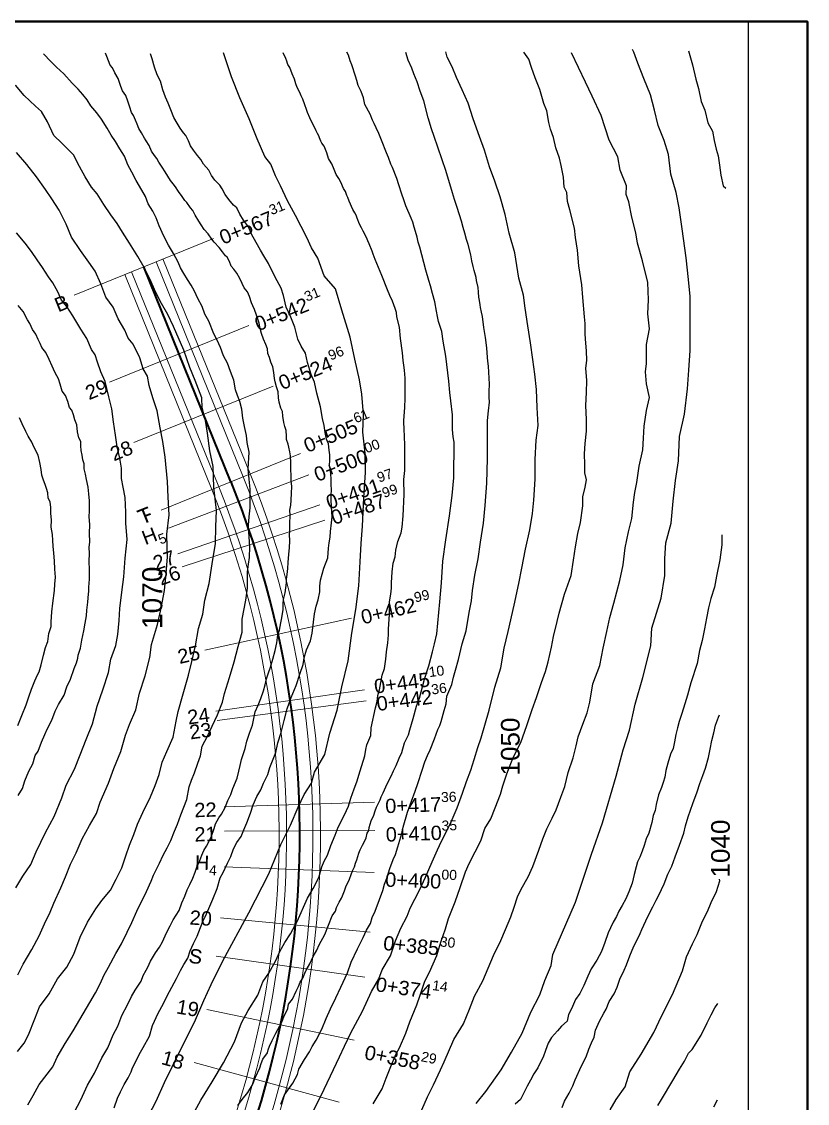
# Model space of a CAD drawing. Header units: millimetres. Extents: x 19067981 to 38137102, y 2652003 to 2652615.
# Drawn here: x 19068264.16 to 19068274.61, y 2652479.36 to 2652493.74 of the extents above; entities that cross this region are included whole.
import ezdxf

# ---------------------------------------------------------------- set-up
doc = ezdxf.new("R2010")
doc.units = ezdxf.units.MM
doc.layers.add('dever', color=130, linetype='Continuous')
doc.layers.add('kurp', color=94, linetype='Continuous')
doc.styles.get("Standard").update_dxf_attribs({"font": 'arial.ttf'})

# ---------------------------------------------------------------- blocks, each defined once
blk = doc.blocks.new('tanjant finish')
at = {"layer": 'kurp', "color": 0, "lineweight": 35, "ltscale": 0.2}
for p, q in [((19068240.427, 2652378.022), (19068240.587, 2652378.022)), ((19068240.507, 2652378.022), (19068240.507, 2652377.832)), ((19068240.507, 2652377.927), (19068240.587, 2652377.927))]:
    blk.add_line(p, q, dxfattribs=at)

msp = doc.modelspace()

# ---------------------------------------------------------------- linework, layer by layer
for points in [[(19068253.614, 2652465.22), (19068253.614, 2652493.739), (19068273.827, 2652493.739), (19068273.827, 2652465.22), (19068253.614, 2652465.22)], [(19068264.858, 2652479.235), (19068264.947, 2652479.401), (19068265.038, 2652479.597), (19068265.131, 2652479.755), (19068265.227, 2652479.959), (19068265.307, 2652480.095), (19068265.381, 2652480.267), (19068265.443, 2652480.382), (19068265.496, 2652480.524), (19068265.568, 2652480.668), (19068265.622, 2652480.776), (19068265.673, 2652480.86), (19068265.715, 2652480.928), (19068265.753, 2652480.982), (19068265.777, 2652481.055), (19068265.816, 2652481.128), (19068265.841, 2652481.168), (19068265.874, 2652481.248), (19068265.94, 2652481.357), (19068265.996, 2652481.433), (19068266.034, 2652481.505), (19068266.089, 2652481.624), (19068266.138, 2652481.718), (19068266.177, 2652481.795), (19068266.255, 2652481.922), (19068266.292, 2652482.02), (19068266.333, 2652482.11), (19068266.365, 2652482.195), (19068266.4, 2652482.267), (19068266.438, 2652482.351), (19068266.472, 2652482.431), (19068266.494, 2652482.498), (19068266.532, 2652482.586), (19068266.558, 2652482.657), (19068266.583, 2652482.719), (19068266.619, 2652482.775), (19068266.653, 2652482.834), (19068266.688, 2652482.907), (19068266.723, 2652483.009), (19068266.741, 2652483.072), (19068266.783, 2652483.153), (19068266.818, 2652483.203), (19068266.869, 2652483.288), (19068266.903, 2652483.383), (19068266.944, 2652483.463), (19068266.972, 2652483.544), (19068267.027, 2652483.68), (19068267.05, 2652483.772), (19068267.067, 2652483.848), (19068267.086, 2652483.93), (19068267.134, 2652484.075), (19068267.155, 2652484.171), (19068267.191, 2652484.279), (19068267.232, 2652484.385), (19068267.269, 2652484.56), (19068267.31, 2652484.649), (19068267.343, 2652484.737), (19068267.38, 2652484.841), (19068267.4, 2652484.919), (19068267.42, 2652485.002), (19068267.447, 2652485.082), (19068267.471, 2652485.155), (19068267.505, 2652485.262), (19068267.533, 2652485.376), (19068267.557, 2652485.477), (19068267.571, 2652485.586), (19068267.591, 2652485.647), (19068267.61, 2652485.747), (19068267.623, 2652485.81), (19068267.639, 2652485.923), (19068267.641, 2652485.998), (19068267.644, 2652486.055), (19068267.666, 2652486.146), (19068267.684, 2652486.275), (19068267.684, 2652486.326), (19068267.693, 2652486.386), (19068267.701, 2652486.469), (19068267.707, 2652486.548), (19068267.717, 2652486.656), (19068267.723, 2652486.744), (19068267.727, 2652486.835), (19068267.726, 2652486.919), (19068267.728, 2652486.961), (19068267.73, 2652487.061), (19068267.732, 2652487.178), (19068267.731, 2652487.244), (19068267.743, 2652487.311), (19068267.749, 2652487.377), (19068267.752, 2652487.468), (19068267.754, 2652487.56), (19068267.745, 2652487.632), (19068267.746, 2652487.718), (19068267.743, 2652487.771), (19068267.743, 2652487.872), (19068267.739, 2652487.965), (19068267.727, 2652488.021), (19068267.717, 2652488.08), (19068267.707, 2652488.122), (19068267.684, 2652488.181), (19068267.686, 2652488.229), (19068267.679, 2652488.303), (19068267.662, 2652488.356), (19068267.651, 2652488.411), (19068267.635, 2652488.494), (19068267.632, 2652488.556), (19068267.609, 2652488.6), (19068267.587, 2652488.679), (19068267.577, 2652488.739), (19068267.572, 2652488.818), (19068267.552, 2652488.884), (19068267.536, 2652488.95), (19068267.524, 2652488.993), (19068267.516, 2652489.074), (19068267.501, 2652489.148), (19068267.478, 2652489.209), (19068267.457, 2652489.272), (19068267.435, 2652489.328), (19068267.43, 2652489.388), (19068267.411, 2652489.444), (19068267.377, 2652489.517), (19068267.353, 2652489.594), (19068267.334, 2652489.66), (19068267.32, 2652489.729), (19068267.287, 2652489.834), (19068267.259, 2652489.91), (19068267.236, 2652489.961), (19068267.22, 2652490.001), (19068267.191, 2652490.084), (19068267.168, 2652490.147), (19068267.123, 2652490.201), (19068267.095, 2652490.257), (19068267.065, 2652490.323), (19068267.024, 2652490.393), (19068266.984, 2652490.446), (19068266.947, 2652490.487), (19068266.928, 2652490.548), (19068266.895, 2652490.607), (19068266.872, 2652490.627), (19068266.833, 2652490.678), (19068266.788, 2652490.735), (19068266.721, 2652490.805), (19068266.69, 2652490.846), (19068266.641, 2652490.918), (19068266.591, 2652490.977), (19068266.549, 2652491.038), (19068266.518, 2652491.085), (19068266.472, 2652491.164), (19068266.438, 2652491.228), (19068266.406, 2652491.264), (19068266.358, 2652491.336), (19068266.332, 2652491.36), (19068266.295, 2652491.414), (19068266.248, 2652491.481), (19068266.206, 2652491.542), (19068266.177, 2652491.582), (19068266.142, 2652491.628), (19068266.105, 2652491.684), (19068266.071, 2652491.742), (19068266.03, 2652491.805), (19068265.986, 2652491.872), (19068265.96, 2652491.919), (19068265.928, 2652491.959), (19068265.891, 2652492.015), (19068265.857, 2652492.092), (19068265.82, 2652492.153), (19068265.795, 2652492.188), (19068265.758, 2652492.261), (19068265.719, 2652492.317), (19068265.698, 2652492.376), (19068265.677, 2652492.429), (19068265.649, 2652492.491), (19068265.625, 2652492.53), (19068265.6, 2652492.6), (19068265.575, 2652492.683), (19068265.548, 2652492.755), (19068265.505, 2652492.819), (19068265.481, 2652492.878), (19068265.444, 2652492.982), (19068265.402, 2652493.058), (19068265.368, 2652493.123), (19068265.34, 2652493.16), (19068265.295, 2652493.276), (19068265.275, 2652493.319)], [(19068265.393, 2652479.295), (19068265.438, 2652479.423), (19068265.477, 2652479.509), (19068265.527, 2652479.607), (19068265.58, 2652479.697), (19068265.619, 2652479.774), (19068265.638, 2652479.83), (19068265.674, 2652479.903), (19068265.723, 2652480.006), (19068265.776, 2652480.099), (19068265.862, 2652480.247), (19068265.9, 2652480.39), (19068265.978, 2652480.553), (19068266.048, 2652480.685), (19068266.096, 2652480.786), (19068266.159, 2652480.899), (19068266.222, 2652481.015), (19068266.273, 2652481.122), (19068266.32, 2652481.203), (19068266.373, 2652481.288), (19068266.404, 2652481.386), (19068266.446, 2652481.48), (19068266.498, 2652481.577), (19068266.54, 2652481.694), (19068266.57, 2652481.772), (19068266.604, 2652481.834), (19068266.639, 2652481.915), (19068266.707, 2652482.073), (19068266.761, 2652482.213), (19068266.804, 2652482.354), (19068266.841, 2652482.427), (19068266.902, 2652482.551), (19068266.943, 2652482.636), (19068266.98, 2652482.738), (19068267.022, 2652482.823), (19068267.082, 2652482.906), (19068267.117, 2652482.993), (19068267.155, 2652483.086), (19068267.208, 2652483.213), (19068267.241, 2652483.324), (19068267.289, 2652483.437), (19068267.345, 2652483.524), (19068267.379, 2652483.612), (19068267.437, 2652483.729), (19068267.464, 2652483.821), (19068267.489, 2652483.889), (19068267.542, 2652484.023), (19068267.568, 2652484.15), (19068267.612, 2652484.288), (19068267.653, 2652484.447), (19068267.692, 2652484.6), (19068267.747, 2652484.751), (19068267.813, 2652484.912), (19068267.861, 2652485.062), (19068267.907, 2652485.191), (19068267.92, 2652485.28), (19068267.949, 2652485.384), (19068268.004, 2652485.506), (19068268.025, 2652485.608), (19068268.042, 2652485.752), (19068268.057, 2652485.864), (19068268.08, 2652485.966), (19068268.105, 2652486.052), (19068268.127, 2652486.156), (19068268.13, 2652486.231), (19068268.136, 2652486.311), (19068268.183, 2652486.471), (19068268.234, 2652486.608), (19068268.243, 2652486.737), (19068268.254, 2652486.81), (19068268.264, 2652486.884), (19068268.268, 2652486.96), (19068268.282, 2652487.074), (19068268.293, 2652487.155), (19068268.288, 2652487.218), (19068268.282, 2652487.293), (19068268.279, 2652487.376), (19068268.28, 2652487.452), (19068268.284, 2652487.504), (19068268.277, 2652487.592), (19068268.278, 2652487.663), (19068268.27, 2652487.772), (19068268.259, 2652487.839), (19068268.261, 2652487.906), (19068268.261, 2652487.978), (19068268.254, 2652488.042), (19068268.242, 2652488.123), (19068268.215, 2652488.186), (19068268.201, 2652488.275), (19068268.187, 2652488.367), (19068268.163, 2652488.461), (19068268.136, 2652488.617), (19068268.087, 2652488.801), (19068268.056, 2652488.946), (19068268.015, 2652489.048), (19068267.966, 2652489.208), (19068267.937, 2652489.33), (19068267.881, 2652489.423), (19068267.837, 2652489.516), (19068267.797, 2652489.675), (19068267.743, 2652489.809), (19068267.68, 2652489.942), (19068267.643, 2652490.099), (19068267.616, 2652490.193), (19068267.559, 2652490.293), (19068267.513, 2652490.385), (19068267.447, 2652490.521), (19068267.382, 2652490.627), (19068267.341, 2652490.701), (19068267.282, 2652490.804), (19068267.218, 2652490.911), (19068267.179, 2652491.01), (19068267.115, 2652491.101), (19068267.065, 2652491.181), (19068267.022, 2652491.265), (19068266.981, 2652491.3), (19068266.918, 2652491.375), (19068266.869, 2652491.441), (19068266.831, 2652491.515), (19068266.798, 2652491.563), (19068266.732, 2652491.629), (19068266.686, 2652491.691), (19068266.65, 2652491.765), (19068266.582, 2652491.843), (19068266.545, 2652491.908), (19068266.499, 2652491.958), (19068266.449, 2652492.029), (19068266.408, 2652492.087), (19068266.382, 2652492.153), (19068266.346, 2652492.223), (19068266.315, 2652492.26), (19068266.271, 2652492.322), (19068266.231, 2652492.39), (19068266.187, 2652492.463), (19068266.147, 2652492.568), (19068266.11, 2652492.657), (19068266.077, 2652492.736), (19068266.038, 2652492.833), (19068266.007, 2652492.949), (19068265.964, 2652493.031), (19068265.927, 2652493.134), (19068265.897, 2652493.244), (19068265.875, 2652493.31)], [(19068266.465, 2652479.251), (19068266.545, 2652479.4), (19068266.697, 2652479.64), (19068266.845, 2652479.895), (19068266.991, 2652480.176), (19068267.088, 2652480.428), (19068267.173, 2652480.592), (19068267.305, 2652480.796), (19068267.368, 2652480.97), (19068267.448, 2652481.085), (19068267.542, 2652481.257), (19068267.596, 2652481.377), (19068267.662, 2652481.494), (19068267.739, 2652481.612), (19068267.828, 2652481.772), (19068267.964, 2652482.085), (19068268.039, 2652482.214), (19068268.113, 2652482.36), (19068268.155, 2652482.501), (19068268.188, 2652482.574), (19068268.231, 2652482.656), (19068268.273, 2652482.785), (19068268.331, 2652482.921), (19068268.37, 2652483.027), (19068268.457, 2652483.194), (19068268.51, 2652483.309), (19068268.539, 2652483.413), (19068268.583, 2652483.539), (19068268.62, 2652483.631), (19068268.665, 2652483.777), (19068268.725, 2652483.977), (19068268.742, 2652484.06), (19068268.754, 2652484.121), (19068268.782, 2652484.186), (19068268.805, 2652484.248), (19068268.809, 2652484.349), (19068268.868, 2652484.615), (19068268.889, 2652484.699), (19068268.902, 2652484.781), (19068268.92, 2652484.854), (19068268.958, 2652485.048), (19068268.987, 2652485.137), (19068269.006, 2652485.26), (19068269.015, 2652485.36), (19068269.031, 2652485.48), (19068269.04, 2652485.586), (19068269.04, 2652485.663), (19068269.053, 2652485.86), (19068269.054, 2652485.945), (19068269.057, 2652486.025), (19068269.071, 2652486.125), (19068269.08, 2652486.204), (19068269.08, 2652486.275), (19068269.091, 2652486.422), (19068269.106, 2652486.538), (19068269.129, 2652486.623), (19068269.139, 2652486.711), (19068269.165, 2652486.826), (19068269.21, 2652486.94), (19068269.223, 2652487.016), (19068269.235, 2652487.17), (19068269.248, 2652487.453), (19068269.246, 2652487.65), (19068269.257, 2652487.772), (19068269.26, 2652487.895), (19068269.259, 2652487.998), (19068269.258, 2652488.087), (19068269.256, 2652488.247), (19068269.248, 2652488.3), (19068269.246, 2652488.435), (19068269.26, 2652488.607), (19068269.265, 2652488.731), (19068269.264, 2652488.931), (19068269.262, 2652488.998), (19068269.256, 2652489.103), (19068269.244, 2652489.171), (19068269.237, 2652489.234), (19068269.227, 2652489.337), (19068269.202, 2652489.526), (19068269.186, 2652489.678), (19068269.152, 2652489.816), (19068269.146, 2652489.873), (19068269.129, 2652489.925), (19068269.097, 2652490.023), (19068269.059, 2652490.099), (19068269.029, 2652490.172), (19068268.951, 2652490.362), (19068268.863, 2652490.577), (19068268.837, 2652490.648), (19068268.824, 2652490.687), (19068268.783, 2652490.785), (19068268.767, 2652490.826), (19068268.75, 2652490.869), (19068268.706, 2652490.953), (19068268.684, 2652490.997), (19068268.654, 2652491.047), (19068268.624, 2652491.124), (19068268.611, 2652491.167), (19068268.595, 2652491.196), (19068268.568, 2652491.239), (19068268.517, 2652491.354), (19068268.5, 2652491.399), (19068268.489, 2652491.429), (19068268.468, 2652491.48), (19068268.443, 2652491.522), (19068268.406, 2652491.605), (19068268.379, 2652491.654), (19068268.346, 2652491.706), (19068268.318, 2652491.773), (19068268.287, 2652491.846), (19068268.258, 2652491.896), (19068268.243, 2652491.92), (19068268.221, 2652491.995), (19068268.204, 2652492.037), (19068268.186, 2652492.082), (19068268.155, 2652492.125), (19068268.143, 2652492.15), (19068268.125, 2652492.193), (19068268.114, 2652492.22), (19068268.096, 2652492.252), (19068268.079, 2652492.289), (19068268.048, 2652492.353), (19068268.026, 2652492.393), (19068267.996, 2652492.459), (19068267.965, 2652492.532), (19068267.95, 2652492.57), (19068267.93, 2652492.631), (19068267.901, 2652492.708), (19068267.88, 2652492.752), (19068267.86, 2652492.795), (19068267.828, 2652492.865), (19068267.808, 2652492.912), (19068267.792, 2652492.973), (19068267.759, 2652493.043), (19068267.729, 2652493.128), (19068267.703, 2652493.17), (19068267.699, 2652493.184), (19068267.69, 2652493.215), (19068267.676, 2652493.25), (19068267.641, 2652493.326)], [(19068267.036, 2652479.327), (19068267.095, 2652479.407), (19068267.17, 2652479.502), (19068267.233, 2652479.604), (19068267.271, 2652479.703), (19068267.329, 2652479.827), (19068267.348, 2652479.886), (19068267.371, 2652479.945), (19068267.434, 2652480.029), (19068267.443, 2652480.067), (19068267.459, 2652480.115), (19068267.494, 2652480.192), (19068267.542, 2652480.288), (19068267.624, 2652480.436), (19068267.649, 2652480.508), (19068267.702, 2652480.618), (19068267.711, 2652480.675), (19068267.765, 2652480.74), (19068267.812, 2652480.846), (19068267.845, 2652480.909), (19068267.867, 2652480.967), (19068267.901, 2652481.019), (19068267.929, 2652481.088), (19068267.947, 2652481.126), (19068267.994, 2652481.213), (19068268.04, 2652481.308), (19068268.089, 2652481.394), (19068268.121, 2652481.464), (19068268.193, 2652481.601), (19068268.293, 2652481.847), (19068268.336, 2652481.912), (19068268.352, 2652481.961), (19068268.385, 2652482.029), (19068268.415, 2652482.082), (19068268.428, 2652482.117), (19068268.455, 2652482.18), (19068268.475, 2652482.234), (19068268.522, 2652482.335), (19068268.547, 2652482.397), (19068268.561, 2652482.446), (19068268.591, 2652482.502), (19068268.602, 2652482.549), (19068268.621, 2652482.595), (19068268.649, 2652482.684), (19068268.667, 2652482.727), (19068268.696, 2652482.788), (19068268.718, 2652482.827), (19068268.744, 2652482.887), (19068268.76, 2652482.95), (19068268.782, 2652482.986), (19068268.784, 2652483.022), (19068268.799, 2652483.066), (19068268.812, 2652483.114), (19068268.848, 2652483.187), (19068268.864, 2652483.245), (19068268.884, 2652483.296), (19068268.907, 2652483.346), (19068268.931, 2652483.392), (19068268.943, 2652483.43), (19068268.958, 2652483.457), (19068268.972, 2652483.483), (19068269.023, 2652483.603), (19068269.077, 2652483.706), (19068269.107, 2652483.775), (19068269.144, 2652483.848), (19068269.185, 2652483.946), (19068269.221, 2652484.019), (19068269.254, 2652484.15), (19068269.307, 2652484.256), (19068269.325, 2652484.324), (19068269.371, 2652484.471), (19068269.416, 2652484.636), (19068269.455, 2652484.743), (19068269.522, 2652484.995), (19068269.579, 2652485.174), (19068269.625, 2652485.359), (19068269.652, 2652485.467), (19068269.684, 2652485.597), (19068269.726, 2652486.026), (19068269.748, 2652486.277), (19068269.764, 2652486.566), (19068269.806, 2652486.849), (19068269.854, 2652487.168), (19068269.888, 2652487.438), (19068269.911, 2652487.671), (19068269.915, 2652488.148), (19068269.903, 2652488.218), (19068269.893, 2652488.316), (19068269.892, 2652488.509), (19068269.872, 2652488.695), (19068269.857, 2652488.808), (19068269.845, 2652488.959), (19068269.832, 2652489.07), (19068269.803, 2652489.293), (19068269.77, 2652489.491), (19068269.751, 2652489.621), (19068269.706, 2652489.753), (19068269.695, 2652489.819), (19068269.681, 2652489.888), (19068269.658, 2652490.015), (19068269.627, 2652490.123), (19068269.6, 2652490.226), (19068269.577, 2652490.297), (19068269.538, 2652490.435), (19068269.46, 2652490.741), (19068269.436, 2652490.806), (19068269.423, 2652490.874), (19068269.4, 2652490.95), (19068269.385, 2652491.006), (19068269.364, 2652491.074), (19068269.343, 2652491.126), (19068269.274, 2652491.291), (19068269.244, 2652491.37), (19068269.218, 2652491.444), (19068269.179, 2652491.567), (19068269.151, 2652491.651), (19068269.094, 2652491.801), (19068269.074, 2652491.845), (19068269.042, 2652491.931), (19068269.015, 2652491.994), (19068268.95, 2652492.163), (19068268.913, 2652492.252), (19068268.879, 2652492.328), (19068268.849, 2652492.384), (19068268.829, 2652492.43), (19068268.796, 2652492.507), (19068268.729, 2652492.637), (19068268.709, 2652492.724), (19068268.678, 2652492.809), (19068268.639, 2652492.888), (19068268.62, 2652492.955), (19068268.603, 2652493.013), (19068268.555, 2652493.165), (19068268.534, 2652493.218), (19068268.511, 2652493.291), (19068268.486, 2652493.333)], [(19068267.609, 2652479.345), (19068267.659, 2652479.47), (19068267.768, 2652479.626), (19068267.829, 2652479.739), (19068267.85, 2652479.812), (19068267.925, 2652479.938), (19068267.991, 2652480.043), (19068268.028, 2652480.111), (19068268.08, 2652480.197), (19068268.154, 2652480.342), (19068268.211, 2652480.486), (19068268.272, 2652480.611), (19068268.342, 2652480.757), (19068268.407, 2652480.901), (19068268.497, 2652481.09), (19068268.547, 2652481.232), (19068268.628, 2652481.41), (19068268.706, 2652481.563), (19068268.747, 2652481.659), (19068268.802, 2652481.749), (19068268.825, 2652481.826), (19068268.864, 2652481.911), (19068268.921, 2652482.066), (19068268.966, 2652482.187), (19068268.988, 2652482.271), (19068269.021, 2652482.352), (19068269.058, 2652482.478), (19068269.105, 2652482.597), (19068269.133, 2652482.665), (19068269.165, 2652482.767), (19068269.221, 2652482.945), (19068269.238, 2652483.03), (19068269.295, 2652483.227), (19068269.349, 2652483.376), (19068269.396, 2652483.508), (19068269.433, 2652483.608), (19068269.49, 2652483.784), (19068269.524, 2652483.897), (19068269.562, 2652483.983), (19068269.594, 2652484.056), (19068269.655, 2652484.204), (19068269.697, 2652484.328), (19068269.726, 2652484.381), (19068269.743, 2652484.435), (19068269.784, 2652484.578), (19068269.809, 2652484.668), (19068269.82, 2652484.77), (19068269.883, 2652484.927), (19068269.906, 2652485.022), (19068269.932, 2652485.115), (19068269.975, 2652485.259), (19068270.023, 2652485.468), (19068270.073, 2652485.638), (19068270.115, 2652485.881), (19068270.148, 2652486.037), (19068270.158, 2652486.173), (19068270.192, 2652486.379), (19068270.235, 2652486.596), (19068270.264, 2652486.819), (19068270.307, 2652487.072), (19068270.327, 2652487.303), (19068270.351, 2652487.604), (19068270.358, 2652487.932), (19068270.357, 2652488.075), (19068270.357, 2652488.277), (19068270.361, 2652488.434), (19068270.373, 2652488.563), (19068270.384, 2652488.68), (19068270.379, 2652488.744), (19068270.38, 2652488.823), (19068270.386, 2652488.92), (19068270.383, 2652488.997), (19068270.372, 2652489.158), (19068270.364, 2652489.224), (19068270.361, 2652489.272), (19068270.35, 2652489.4), (19068270.331, 2652489.539), (19068270.312, 2652489.67), (19068270.291, 2652489.819), (19068270.28, 2652489.874), (19068270.267, 2652489.937), (19068270.26, 2652489.974), (19068270.254, 2652490.03), (19068270.244, 2652490.075), (19068270.238, 2652490.141), (19068270.236, 2652490.204), (19068270.214, 2652490.296), (19068270.207, 2652490.337), (19068270.182, 2652490.43), (19068270.17, 2652490.484), (19068270.152, 2652490.56), (19068270.136, 2652490.638), (19068270.102, 2652490.774), (19068270.078, 2652490.842), (19068270.058, 2652490.926), (19068270.035, 2652491.003), (19068270.011, 2652491.088), (19068269.986, 2652491.168), (19068269.949, 2652491.28), (19068269.919, 2652491.375), (19068269.894, 2652491.462), (19068269.804, 2652491.759), (19068269.757, 2652491.901), (19068269.697, 2652492.071), (19068269.649, 2652492.211), (19068269.616, 2652492.315), (19068269.569, 2652492.461), (19068269.51, 2652492.688), (19068269.465, 2652492.816), (19068269.423, 2652492.94), (19068269.38, 2652493.043), (19068269.35, 2652493.122), (19068269.305, 2652493.227), (19068269.272, 2652493.33)], [(19068268.01, 2652479.189), (19068268.142, 2652479.452), (19068268.268, 2652479.72), (19068268.388, 2652479.975), (19068268.458, 2652480.114), (19068268.541, 2652480.293), (19068268.694, 2652480.58), (19068268.816, 2652480.844), (19068268.913, 2652481.012), (19068268.958, 2652481.129), (19068269.068, 2652481.318), (19068269.137, 2652481.515), (19068269.205, 2652481.686), (19068269.289, 2652481.844), (19068269.332, 2652481.95), (19068269.453, 2652482.192), (19068269.535, 2652482.365), (19068269.624, 2652482.566), (19068269.694, 2652482.728), (19068269.747, 2652482.84), (19068269.86, 2652483.067), (19068269.957, 2652483.286), (19068270.026, 2652483.482), (19068270.079, 2652483.635), (19068270.135, 2652483.784), (19068270.182, 2652483.93), (19068270.23, 2652484.089), (19068270.274, 2652484.216), (19068270.383, 2652484.582), (19068270.457, 2652484.889), (19068270.536, 2652485.147), (19068270.582, 2652485.407), (19068270.635, 2652485.632), (19068270.715, 2652485.978), (19068270.774, 2652486.268), (19068270.816, 2652486.472), (19068270.865, 2652486.726), (19068270.92, 2652486.983), (19068270.956, 2652487.199), (19068270.977, 2652487.377), (19068270.991, 2652487.657), (19068270.992, 2652487.917), (19068271.008, 2652488.174), (19068271.032, 2652488.37), (19068271.02, 2652488.608), (19068271.011, 2652488.848), (19068270.989, 2652489.05), (19068270.96, 2652489.246), (19068270.931, 2652489.467), (19068270.896, 2652489.692), (19068270.859, 2652489.929), (19068270.838, 2652490.1), (19068270.775, 2652490.33), (19068270.723, 2652490.665), (19068270.647, 2652490.928), (19068270.592, 2652491.175), (19068270.526, 2652491.408), (19068270.455, 2652491.617), (19068270.385, 2652491.807), (19068270.32, 2652492.028), (19068270.254, 2652492.213), (19068270.169, 2652492.445), (19068270.1, 2652492.654), (19068270.02, 2652492.832), (19068269.947, 2652492.996), (19068269.887, 2652493.137), (19068269.822, 2652493.267), (19068269.806, 2652493.339)], [(19068269.484, 2652479.269), (19068269.56, 2652479.441), (19068269.64, 2652479.603), (19068269.734, 2652479.802), (19068269.783, 2652479.909), (19068269.912, 2652480.203), (19068270.039, 2652480.415), (19068270.12, 2652480.609), (19068270.187, 2652480.783), (19068270.296, 2652480.984), (19068270.438, 2652481.323), (19068270.535, 2652481.519), (19068270.597, 2652481.669), (19068270.671, 2652481.838), (19068270.713, 2652481.966), (19068270.76, 2652482.1), (19068270.807, 2652482.203), (19068270.902, 2652482.369), (19068270.962, 2652482.507), (19068271.041, 2652482.721), (19068271.094, 2652482.871), (19068271.146, 2652483.005), (19068271.217, 2652483.15), (19068271.273, 2652483.259), (19068271.333, 2652483.425), (19068271.387, 2652483.57), (19068271.433, 2652483.757), (19068271.498, 2652483.948), (19068271.538, 2652484.109), (19068271.567, 2652484.23), (19068271.628, 2652484.397), (19068271.685, 2652484.547), (19068271.719, 2652484.69), (19068271.761, 2652484.932), (19068271.853, 2652485.178), (19068271.897, 2652485.41), (19068271.947, 2652485.628), (19068271.987, 2652485.816), (19068272.04, 2652486.008), (19068272.118, 2652486.308), (19068272.165, 2652486.516), (19068272.189, 2652486.741), (19068272.234, 2652486.955), (19068272.281, 2652487.134), (19068272.303, 2652487.348), (19068272.317, 2652487.476), (19068272.346, 2652487.61), (19068272.375, 2652487.829), (19068272.426, 2652488.044), (19068272.435, 2652488.2), (19068272.444, 2652488.358), (19068272.475, 2652488.568), (19068272.515, 2652488.742), (19068272.473, 2652488.923), (19068272.459, 2652489.082), (19068272.473, 2652489.194), (19068272.475, 2652489.444), (19068272.513, 2652489.654), (19068272.491, 2652489.853), (19068272.5, 2652490.038), (19068272.493, 2652490.271), (19068272.419, 2652490.559), (19068272.355, 2652490.792), (19068272.332, 2652490.929), (19068272.279, 2652491.141), (19068272.238, 2652491.342), (19068272.205, 2652491.442), (19068272.206, 2652491.557), (19068272.123, 2652491.765), (19068272.093, 2652491.941), (19068271.979, 2652492.164), (19068271.87, 2652492.49), (19068271.753, 2652492.749), (19068271.661, 2652492.933), (19068271.478, 2652493.324)], [(19068270.209, 2652479.352), (19068270.337, 2652479.513), (19068270.539, 2652479.802), (19068270.678, 2652480.038), (19068270.818, 2652480.288), (19068270.937, 2652480.568), (19068271.053, 2652480.797), (19068271.122, 2652480.988), (19068271.206, 2652481.191), (19068271.227, 2652481.334), (19068271.53, 2652482.031), (19068271.741, 2652482.671), (19068271.887, 2652483.085), (19068272.072, 2652483.706), (19068272.165, 2652484.055), (19068272.248, 2652484.317), (19068272.322, 2652484.665), (19068272.426, 2652485.019), (19068272.532, 2652485.441), (19068272.547, 2652485.676), (19068272.668, 2652486.075), (19068272.716, 2652486.376), (19068272.716, 2652486.599), (19068272.731, 2652486.808), (19068272.802, 2652487.07), (19068272.829, 2652487.362), (19068272.862, 2652487.636), (19068272.898, 2652487.901), (19068272.915, 2652488.223), (19068272.978, 2652488.518), (19068273.02, 2652488.856), (19068273.035, 2652489.106), (19068273.053, 2652489.368), (19068273.053, 2652489.707), (19068273.056, 2652490.085), (19068273.032, 2652490.309), (19068273.002, 2652490.6), (19068272.948, 2652490.984), (19068272.909, 2652491.263), (19068272.868, 2652491.469), (19068272.796, 2652491.71), (19068272.767, 2652491.972), (19068272.707, 2652492.157), (19068272.63, 2652492.359), (19068272.579, 2652492.562), (19068272.526, 2652492.767), (19068272.439, 2652492.985), (19068272.359, 2652493.187), (19068272.306, 2652493.333), (19068272.287, 2652493.367)], [(19068273.032, 2652493.351), (19068273.085, 2652493.166), (19068273.131, 2652492.974), (19068273.168, 2652492.851), (19068273.202, 2652492.678), (19068273.248, 2652492.564), (19068273.291, 2652492.394), (19068273.353, 2652492.283), (19068273.374, 2652492.159), (19068273.402, 2652492.045), (19068273.427, 2652491.955), (19068273.445, 2652491.829), (19068273.461, 2652491.696), (19068273.495, 2652491.554), (19068273.529, 2652491.523)], [(19068264.245, 2652479.334), (19068264.313, 2652479.459), (19068264.395, 2652479.605), (19068264.578, 2652479.842), (19068264.635, 2652479.971), (19068264.74, 2652480.151), (19068264.846, 2652480.321), (19068264.982, 2652480.545), (19068265.07, 2652480.697), (19068265.146, 2652480.827), (19068265.211, 2652480.955), (19068265.254, 2652481.054), (19068265.315, 2652481.165), (19068265.415, 2652481.349), (19068265.489, 2652481.478), (19068265.564, 2652481.634), (19068265.628, 2652481.761), (19068265.694, 2652481.912), (19068265.823, 2652482.172), (19068265.883, 2652482.312), (19068265.914, 2652482.391), (19068265.994, 2652482.548), (19068266.044, 2652482.656), (19068266.096, 2652482.755), (19068266.148, 2652482.851), (19068266.197, 2652482.974), (19068266.235, 2652483.068), (19068266.277, 2652483.19), (19068266.359, 2652483.398), (19068266.388, 2652483.566), (19068266.42, 2652483.653), (19068266.461, 2652483.749), (19068266.506, 2652483.878), (19068266.539, 2652483.977), (19068266.565, 2652484.107), (19068266.632, 2652484.24), (19068266.695, 2652484.372), (19068266.766, 2652484.521), (19068266.835, 2652484.688), (19068266.861, 2652484.805), (19068266.928, 2652485.017), (19068266.99, 2652485.225), (19068267.04, 2652485.431), (19068267.094, 2652485.623), (19068267.097, 2652485.793), (19068267.143, 2652486.047), (19068267.164, 2652486.207), (19068267.166, 2652486.306), (19068267.168, 2652486.424), (19068267.178, 2652486.525), (19068267.194, 2652486.613), (19068267.195, 2652486.756), (19068267.184, 2652486.955), (19068267.178, 2652487.042), (19068267.186, 2652487.153), (19068267.203, 2652487.273), (19068267.201, 2652487.418), (19068267.2, 2652487.524), (19068267.188, 2652487.655), (19068267.174, 2652487.794), (19068267.187, 2652488.015), (19068267.162, 2652488.145), (19068267.151, 2652488.235), (19068267.128, 2652488.357), (19068267.102, 2652488.468), (19068267.092, 2652488.585), (19068267.066, 2652488.688), (19068267.035, 2652488.768), (19068267.008, 2652488.841), (19068266.982, 2652488.97), (19068266.942, 2652489.086), (19068266.902, 2652489.198), (19068266.848, 2652489.295), (19068266.809, 2652489.404), (19068266.764, 2652489.503), (19068266.718, 2652489.59), (19068266.652, 2652489.756), (19068266.599, 2652489.85), (19068266.563, 2652489.95), (19068266.504, 2652490.058), (19068266.461, 2652490.153), (19068266.416, 2652490.236), (19068266.369, 2652490.311), (19068266.317, 2652490.392), (19068266.276, 2652490.467), (19068266.245, 2652490.539), (19068266.183, 2652490.658), (19068266.117, 2652490.765), (19068266.053, 2652490.888), (19068265.989, 2652491.024), (19068265.953, 2652491.13), (19068265.905, 2652491.22), (19068265.845, 2652491.316), (19068265.808, 2652491.416), (19068265.762, 2652491.496), (19068265.686, 2652491.628), (19068265.629, 2652491.738), (19068265.572, 2652491.837), (19068265.529, 2652491.949), (19068265.467, 2652492.047), (19068265.412, 2652492.146), (19068265.354, 2652492.23), (19068265.298, 2652492.323), (19068265.224, 2652492.44), (19068265.161, 2652492.526), (19068265.08, 2652492.62), (19068265.031, 2652492.7), (19068264.974, 2652492.77), (19068264.912, 2652492.841), (19068264.835, 2652492.919), (19068264.724, 2652493.046), (19068264.627, 2652493.135), (19068264.549, 2652493.211), (19068264.453, 2652493.309)], [(19068264.105, 2652480.044), (19068264.195, 2652480.155), (19068264.251, 2652480.265), (19068264.339, 2652480.478), (19068264.4, 2652480.637), (19068264.526, 2652480.814), (19068264.64, 2652481.011), (19068264.762, 2652481.168), (19068264.854, 2652481.341), (19068264.941, 2652481.566), (19068265.039, 2652481.765), (19068265.149, 2652481.942), (19068265.228, 2652482.054), (19068265.343, 2652482.19), (19068265.417, 2652482.337), (19068265.496, 2652482.487), (19068265.546, 2652482.646), (19068265.596, 2652482.789), (19068265.652, 2652482.931), (19068265.702, 2652483.07), (19068265.772, 2652483.225), (19068265.876, 2652483.433), (19068265.938, 2652483.581), (19068265.99, 2652483.728), (19068266.029, 2652483.891), (19068266.091, 2652484.035), (19068266.175, 2652484.224), (19068266.215, 2652484.439), (19068266.243, 2652484.568), (19068266.308, 2652484.8), (19068266.383, 2652485.051), (19068266.425, 2652485.232), (19068266.473, 2652485.439), (19068266.513, 2652485.67), (19068266.57, 2652485.862), (19068266.6, 2652486.045), (19068266.654, 2652486.27), (19068266.698, 2652486.529), (19068266.742, 2652486.798), (19068266.746, 2652487.023), (19068266.752, 2652487.24), (19068266.72, 2652487.549), (19068266.708, 2652487.823), (19068266.664, 2652488.034), (19068266.634, 2652488.269), (19068266.606, 2652488.436), (19068266.564, 2652488.602), (19068266.558, 2652488.735), (19068266.468, 2652488.966), (19068266.401, 2652489.141), (19068266.321, 2652489.37), (19068266.181, 2652489.686), (19068266.105, 2652489.845), (19068266.021, 2652489.992), (19068265.941, 2652490.147), (19068265.87, 2652490.311), (19068265.792, 2652490.47), (19068265.709, 2652490.617), (19068265.596, 2652490.794), (19068265.504, 2652490.939), (19068265.43, 2652491.055), (19068265.349, 2652491.172), (19068265.253, 2652491.308), (19068265.166, 2652491.448), (19068265.089, 2652491.538), (19068265.005, 2652491.677), (19068264.933, 2652491.812), (19068264.851, 2652491.968), (19068264.694, 2652492.125), (19068264.588, 2652492.226), (19068264.506, 2652492.405), (19068264.424, 2652492.544), (19068264.347, 2652492.616), (19068264.195, 2652492.759), (19068264.08, 2652492.893)], [(19068264.083, 2652482.221), (19068264.176, 2652482.375), (19068264.283, 2652482.532), (19068264.354, 2652482.698), (19068264.478, 2652482.959), (19068264.592, 2652483.168), (19068264.695, 2652483.418), (19068264.754, 2652483.588), (19068264.865, 2652483.798), (19068264.942, 2652483.991), (19068265.018, 2652484.195), (19068265.104, 2652484.402), (19068265.165, 2652484.636), (19068265.24, 2652484.852), (19068265.316, 2652485.085), (19068265.347, 2652485.26), (19068265.415, 2652485.445), (19068265.439, 2652485.591), (19068265.458, 2652485.776), (19068265.467, 2652485.937), (19068265.493, 2652486.154), (19068265.519, 2652486.356), (19068265.538, 2652486.605), (19068265.566, 2652486.853), (19068265.549, 2652487.072), (19068265.546, 2652487.218), (19068265.54, 2652487.411), (19068265.514, 2652487.547), (19068265.491, 2652487.665), (19068265.491, 2652487.8), (19068265.467, 2652487.934), (19068265.432, 2652488.087), (19068265.411, 2652488.241), (19068265.383, 2652488.416), (19068265.361, 2652488.592), (19068265.321, 2652488.75), (19068265.274, 2652488.953), (19068265.214, 2652489.082), (19068265.17, 2652489.209), (19068265.138, 2652489.31), (19068265.091, 2652489.381), (19068265.028, 2652489.527), (19068264.949, 2652489.648), (19068264.844, 2652489.827), (19068264.762, 2652489.952), (19068264.693, 2652490.036), (19068264.641, 2652490.146), (19068264.575, 2652490.268), (19068264.519, 2652490.345), (19068264.437, 2652490.472), (19068264.367, 2652490.571), (19068264.293, 2652490.681), (19068264.207, 2652490.792), (19068264.093, 2652490.932)], [(19068264.116, 2652483.448), (19068264.171, 2652483.543), (19068264.206, 2652483.645), (19068264.256, 2652483.772), (19068264.31, 2652483.872), (19068264.341, 2652483.982), (19068264.38, 2652484.038), (19068264.424, 2652484.159), (19068264.471, 2652484.259), (19068264.503, 2652484.331), (19068264.561, 2652484.451), (19068264.606, 2652484.572), (19068264.653, 2652484.66), (19068264.729, 2652484.782), (19068264.761, 2652484.892), (19068264.81, 2652484.996), (19068264.862, 2652485.136), (19068264.892, 2652485.214), (19068264.909, 2652485.275), (19068264.913, 2652485.314), (19068264.945, 2652485.41), (19068264.96, 2652485.513), (19068264.987, 2652485.639), (19068265.007, 2652485.742), (19068265.026, 2652485.838), (19068265.028, 2652485.913), (19068265.044, 2652486.018), (19068265.045, 2652486.079), (19068265.053, 2652486.17), (19068265.053, 2652486.22), (19068265.064, 2652486.324), (19068265.065, 2652486.452), (19068265.059, 2652486.564), (19068265.065, 2652486.669), (19068265.059, 2652486.751), (19068265.068, 2652486.817), (19068265.064, 2652486.936), (19068265.067, 2652487.046), (19068265.061, 2652487.159), (19068265.063, 2652487.231), (19068265.066, 2652487.366), (19068265.055, 2652487.462), (19068265.046, 2652487.548), (19068265.026, 2652487.65), (19068265.01, 2652487.723), (19068264.995, 2652487.792), (19068264.993, 2652487.86), (19068264.977, 2652487.914), (19068264.967, 2652487.975), (19068264.953, 2652488.037), (19068264.948, 2652488.097), (19068264.947, 2652488.154), (19068264.923, 2652488.203), (19068264.905, 2652488.284), (19068264.897, 2652488.378), (19068264.87, 2652488.445), (19068264.85, 2652488.51), (19068264.827, 2652488.574), (19068264.799, 2652488.607), (19068264.778, 2652488.689), (19068264.744, 2652488.77), (19068264.702, 2652488.825), (19068264.676, 2652488.917), (19068264.653, 2652488.99), (19068264.63, 2652489.031), (19068264.605, 2652489.079), (19068264.569, 2652489.157), (19068264.528, 2652489.246), (19068264.482, 2652489.338), (19068264.428, 2652489.405), (19068264.406, 2652489.46), (19068264.382, 2652489.511), (19068264.352, 2652489.583), (19068264.308, 2652489.645), (19068264.269, 2652489.727), (19068264.24, 2652489.776), (19068264.181, 2652489.883), (19068264.117, 2652489.964)], [(19068264.109, 2652484.379), (19068264.166, 2652484.512), (19068264.223, 2652484.655), (19068264.259, 2652484.763), (19068264.293, 2652484.863), (19068264.335, 2652484.972), (19068264.372, 2652485.052), (19068264.394, 2652485.095), (19068264.419, 2652485.188), (19068264.451, 2652485.315), (19068264.479, 2652485.415), (19068264.508, 2652485.497), (19068264.524, 2652485.605), (19068264.553, 2652485.698), (19068264.553, 2652485.759), (19068264.562, 2652485.893), (19068264.578, 2652486.007), (19068264.597, 2652486.175), (19068264.605, 2652486.259), (19068264.61, 2652486.354), (19068264.604, 2652486.46), (19068264.6, 2652486.571), (19068264.59, 2652486.67), (19068264.582, 2652486.763), (19068264.578, 2652486.842), (19068264.572, 2652486.918), (19068264.556, 2652487.019), (19068264.559, 2652487.109), (19068264.549, 2652487.203), (19068264.548, 2652487.28), (19068264.542, 2652487.356), (19068264.514, 2652487.401), (19068264.508, 2652487.474), (19068264.491, 2652487.53), (19068264.476, 2652487.586), (19068264.454, 2652487.64), (19068264.432, 2652487.708), (19068264.422, 2652487.784), (19068264.402, 2652487.878), (19068264.38, 2652487.974), (19068264.325, 2652488.084), (19068264.297, 2652488.148), (19068264.249, 2652488.225), (19068264.215, 2652488.291), (19068264.169, 2652488.393), (19068264.132, 2652488.471)], [(19068273.476, 2652486.913), (19068273.476, 2652486.781), (19068273.449, 2652486.583), (19068273.405, 2652486.366), (19068273.378, 2652486.218), (19068273.332, 2652486.07), (19068273.299, 2652485.944), (19068273.273, 2652485.808), (19068273.244, 2652485.665), (19068273.214, 2652485.509), (19068273.179, 2652485.377), (19068273.148, 2652485.206), (19068273.065, 2652484.949), (19068273.018, 2652484.785), (19068272.984, 2652484.669), (19068272.943, 2652484.538), (19068272.91, 2652484.432), (19068272.888, 2652484.347), (19068272.866, 2652484.26), (19068272.848, 2652484.165), (19068272.827, 2652484.076), (19068272.795, 2652483.997), (19068272.756, 2652483.877), (19068272.732, 2652483.782), (19068272.718, 2652483.695), (19068272.695, 2652483.622), (19068272.675, 2652483.555), (19068272.635, 2652483.46), (19068272.604, 2652483.328), (19068272.588, 2652483.249), (19068272.563, 2652483.182), (19068272.544, 2652483.09), (19068272.504, 2652482.949), (19068272.471, 2652482.874), (19068272.443, 2652482.784), (19068272.418, 2652482.709), (19068272.384, 2652482.63), (19068272.354, 2652482.566), (19068272.335, 2652482.499), (19068272.309, 2652482.397), (19068272.285, 2652482.284), (19068272.238, 2652482.168), (19068272.199, 2652482.077), (19068272.151, 2652481.988), (19068272.106, 2652481.913), (19068272.073, 2652481.842), (19068272.031, 2652481.765), (19068271.994, 2652481.688), (19068271.963, 2652481.622), (19068271.921, 2652481.496), (19068271.876, 2652481.373), (19068271.815, 2652481.259), (19068271.74, 2652481.146), (19068271.695, 2652481.045), (19068271.639, 2652480.925), (19068271.586, 2652480.816), (19068271.529, 2652480.737), (19068271.478, 2652480.611), (19068271.436, 2652480.538), (19068271.417, 2652480.45), (19068271.344, 2652480.381), (19068271.289, 2652480.32), (19068271.208, 2652480.231), (19068271.165, 2652480.154), (19068271.129, 2652480.057), (19068271.1, 2652479.972), (19068271.06, 2652479.893), (19068271.029, 2652479.83), (19068270.977, 2652479.747), (19068270.93, 2652479.666), (19068270.887, 2652479.585), (19068270.845, 2652479.504), (19068270.798, 2652479.406), (19068270.728, 2652479.344)], [(19068271.35, 2652479.302), (19068271.385, 2652479.387), (19068271.445, 2652479.49), (19068271.494, 2652479.588), (19068271.527, 2652479.669), (19068271.608, 2652479.853), (19068271.67, 2652479.973), (19068271.705, 2652480.077), (19068271.741, 2652480.159), (19068271.778, 2652480.235), (19068271.797, 2652480.33), (19068271.85, 2652480.447), (19068271.908, 2652480.557), (19068271.938, 2652480.608), (19068271.977, 2652480.708), (19068272.042, 2652480.811), (19068272.085, 2652480.902), (19068272.12, 2652481.007), (19068272.178, 2652481.126), (19068272.21, 2652481.199), (19068272.253, 2652481.316), (19068272.305, 2652481.445), (19068272.345, 2652481.52), (19068272.388, 2652481.615), (19068272.41, 2652481.668), (19068272.465, 2652481.784), (19068272.511, 2652481.875), (19068272.557, 2652481.967), (19068272.602, 2652482.059), (19068272.636, 2652482.125), (19068272.707, 2652482.273), (19068272.76, 2652482.403), (19068272.809, 2652482.508), (19068272.856, 2652482.635), (19068272.913, 2652482.788), (19068272.97, 2652482.95), (19068272.991, 2652483.045), (19068273.027, 2652483.165), (19068273.09, 2652483.341), (19068273.147, 2652483.496), (19068273.184, 2652483.607), (19068273.223, 2652483.717), (19068273.261, 2652483.812), (19068273.297, 2652483.955), (19068273.32, 2652484.064), (19068273.345, 2652484.182), (19068273.369, 2652484.284), (19068273.393, 2652484.385), (19068273.43, 2652484.489), (19068273.444, 2652484.522)], [(19068272.624, 2652479.328), (19068272.674, 2652479.409), (19068272.826, 2652479.661), (19068272.915, 2652479.812), (19068272.981, 2652479.915), (19068273.031, 2652480.021), (19068273.081, 2652480.072), (19068273.201, 2652480.263), (19068273.28, 2652480.428), (19068273.335, 2652480.534), (19068273.382, 2652480.625), (19068273.422, 2652480.685)], [(19068273.416, 2652479.396), (19068273.366, 2652479.305)]]:
    msp.add_lwpolyline(points)
at = {"color": 0, "lineweight": 40, "ltscale": 0.2}
msp.add_lwpolyline([(19068253.614, 2652493.739), (19068274.614, 2652493.739), (19068274.614, 2652464.039), (19068253.614, 2652464.039), (19068253.614, 2652493.739)], dxfattribs=at)
at = {"color": 61}
for points in [[(19068265.8, 2652479.096), (19068265.949, 2652479.383), (19068266.064, 2652479.632), (19068266.163, 2652479.84), (19068266.274, 2652480.066), (19068266.46, 2652480.437), (19068266.586, 2652480.723), (19068266.684, 2652480.936), (19068266.841, 2652481.259), (19068267.183, 2652481.891), (19068267.448, 2652482.408), (19068267.609, 2652482.797), (19068267.74, 2652483.054), (19068267.838, 2652483.296), (19068267.922, 2652483.464), (19068268.017, 2652483.614), (19068268.057, 2652483.761), (19068268.194, 2652483.994), (19068268.263, 2652484.28), (19068268.357, 2652484.582), (19068268.421, 2652484.892), (19068268.505, 2652485.238), (19068268.553, 2652485.608), (19068268.609, 2652485.921), (19068268.646, 2652486.236), (19068268.667, 2652486.555), (19068268.678, 2652486.802), (19068268.695, 2652487.032), (19068268.714, 2652487.407), (19068268.737, 2652487.746), (19068268.73, 2652488.003), (19068268.7, 2652488.282), (19068268.709, 2652488.516), (19068268.688, 2652488.786), (19068268.658, 2652488.976), (19068268.592, 2652489.253), (19068268.53, 2652489.545), (19068268.419, 2652489.902), (19068268.337, 2652490.186), (19068268.186, 2652490.357), (19068268.101, 2652490.595), (19068268.016, 2652490.731), (19068267.957, 2652490.869), (19068267.806, 2652491.162), (19068267.7, 2652491.358), (19068267.606, 2652491.554), (19068267.538, 2652491.689), (19068267.475, 2652491.845), (19068267.397, 2652491.946), (19068267.295, 2652492.182), (19068267.187, 2652492.445), (19068267.062, 2652492.724), (19068266.954, 2652493.003), (19068266.847, 2652493.324)], [(19068268.84, 2652479.349), (19068268.956, 2652479.551), (19068269.009, 2652479.691), (19068269.073, 2652479.847), (19068269.14, 2652480.004), (19068269.188, 2652480.095), (19068269.271, 2652480.289), (19068269.325, 2652480.441), (19068269.417, 2652480.664), (19068269.465, 2652480.795), (19068269.525, 2652480.979), (19068269.589, 2652481.1), (19068269.684, 2652481.323), (19068269.739, 2652481.5), (19068269.799, 2652481.677), (19068269.838, 2652481.815), (19068269.927, 2652482.036), (19068269.995, 2652482.225), (19068270.067, 2652482.436), (19068270.113, 2652482.547), (19068270.196, 2652482.701), (19068270.27, 2652482.846), (19068270.322, 2652483.01), (19068270.402, 2652483.141), (19068270.462, 2652483.286), (19068270.533, 2652483.465), (19068270.563, 2652483.579), (19068270.614, 2652483.738), (19068270.702, 2652483.956), (19068270.801, 2652484.154), (19068270.88, 2652484.378), (19068270.953, 2652484.592), (19068271.011, 2652484.753), (19068271.079, 2652484.95), (19068271.131, 2652485.097), (19068271.166, 2652485.226), (19068271.212, 2652485.423), (19068271.238, 2652485.564), (19068271.284, 2652485.761), (19068271.311, 2652485.874), (19068271.382, 2652486.128), (19068271.471, 2652486.376), (19068271.501, 2652486.578), (19068271.531, 2652486.757), (19068271.561, 2652486.932), (19068271.594, 2652487.077), (19068271.625, 2652487.301), (19068271.625, 2652487.422), (19068271.658, 2652487.549), (19068271.676, 2652487.647), (19068271.655, 2652487.739), (19068271.653, 2652487.852), (19068271.65, 2652487.99), (19068271.66, 2652488.13), (19068271.678, 2652488.293), (19068271.676, 2652488.447), (19068271.665, 2652488.634), (19068271.674, 2652488.809), (19068271.68, 2652488.968), (19068271.665, 2652489.13), (19068271.681, 2652489.234), (19068271.678, 2652489.363), (19068271.665, 2652489.464), (19068271.66, 2652489.585), (19068271.657, 2652489.726), (19068271.65, 2652489.813), (19068271.625, 2652490.072), (19068271.614, 2652490.241), (19068271.572, 2652490.492), (19068271.554, 2652490.699), (19068271.529, 2652490.867), (19068271.515, 2652490.991), (19068271.454, 2652491.235), (19068271.424, 2652491.346), (19068271.412, 2652491.467), (19068271.38, 2652491.536), (19068271.368, 2652491.67), (19068271.34, 2652491.824), (19068271.318, 2652491.925), (19068271.269, 2652492.062), (19068271.237, 2652492.2), (19068271.195, 2652492.311), (19068271.175, 2652492.4), (19068271.15, 2652492.553), (19068271.107, 2652492.652), (19068271.053, 2652492.837), (19068270.994, 2652492.992), (19068270.946, 2652493.129), (19068270.909, 2652493.242), (19068270.84, 2652493.334)], [(19068264.11, 2652481.063), (19068264.182, 2652481.207), (19068264.298, 2652481.403), (19068264.394, 2652481.584), (19068264.466, 2652481.742), (19068264.543, 2652481.898), (19068264.588, 2652482.016), (19068264.681, 2652482.221), (19068264.743, 2652482.369), (19068264.811, 2652482.537), (19068264.885, 2652482.685), (19068264.966, 2652482.872), (19068265.063, 2652483.051), (19068265.156, 2652483.209), (19068265.206, 2652483.361), (19068265.319, 2652483.614), (19068265.388, 2652483.806), (19068265.479, 2652484.033), (19068265.543, 2652484.251), (19068265.596, 2652484.395), (19068265.681, 2652484.588), (19068265.728, 2652484.81), (19068265.806, 2652485.042), (19068265.867, 2652485.282), (19068265.888, 2652485.457), (19068265.97, 2652485.724), (19068266.017, 2652485.938), (19068266.061, 2652486.175), (19068266.085, 2652486.4), (19068266.103, 2652486.622), (19068266.097, 2652486.754), (19068266.095, 2652486.922), (19068266.122, 2652487.183), (19068266.11, 2652487.416), (19068266.103, 2652487.623), (19068266.071, 2652487.949), (19068266.04, 2652488.157), (19068266.003, 2652488.338), (19068265.964, 2652488.566), (19068265.908, 2652488.739), (19068265.86, 2652488.899), (19068265.836, 2652489.023), (19068265.778, 2652489.124), (19068265.735, 2652489.27), (19068265.645, 2652489.452), (19068265.577, 2652489.528), (19068265.534, 2652489.637), (19068265.447, 2652489.789), (19068265.379, 2652489.941), (19068265.281, 2652490.077), (19068265.214, 2652490.251), (19068265.138, 2652490.422), (19068265.056, 2652490.541), (19068264.944, 2652490.695), (19068264.825, 2652490.874), (19068264.753, 2652491.047), (19068264.662, 2652491.23), (19068264.563, 2652491.384), (19068264.477, 2652491.507), (19068264.357, 2652491.675), (19068264.229, 2652491.838), (19068264.093, 2652491.998)], [(19068271.991, 2652479.271), (19068272.069, 2652479.406), (19068272.19, 2652479.575), (19068272.251, 2652479.776), (19068272.404, 2652480.009), (19068272.573, 2652480.297), (19068272.674, 2652480.514), (19068272.818, 2652480.802), (19068272.952, 2652481.116), (19068273.007, 2652481.306), (19068273.085, 2652481.479), (19068273.146, 2652481.6), (19068273.218, 2652481.777), (19068273.285, 2652481.909), (19068273.336, 2652482.027), (19068273.404, 2652482.171), (19068273.45, 2652482.316), (19068273.443, 2652482.336)]]:
    msp.add_lwpolyline(points, dxfattribs=at)
at = {"layer": 'dever', "lineweight": 0, "ltscale": 0.2}
msp.add_line((19068267.509, 2652488.894), (19068265.656, 2652488.142), dxfattribs=at)
at = {"layer": 'kurp', "color": 4, "lineweight": 5}
for p, q in [((19068266.713, 2652490.856), (19068264.86, 2652490.104)), ((19068267.183, 2652489.698), (19068265.33, 2652488.946)), ((19068267.873, 2652487.997), (19068266.019, 2652487.245)), ((19068267.983, 2652487.715), (19068266.113, 2652487.005)), ((19068268.128, 2652487.315), (19068266.237, 2652486.664)), ((19068268.196, 2652487.111), (19068266.295, 2652486.491)), ((19068268.551, 2652485.807), (19068266.597, 2652485.38)), ((19068268.723, 2652484.856), (19068266.743, 2652484.57)), ((19068268.743, 2652484.71), (19068266.761, 2652484.445)), ((19068268.743, 2652484.71), (19068266.761, 2652484.445)), ((19068268.855, 2652483.362), (19068266.856, 2652483.297)), ((19068268.862, 2652482.984), (19068266.862, 2652482.975)), ((19068268.862, 2652482.984), (19068266.862, 2652482.975)), ((19068266.854, 2652482.5), (19068268.852, 2652482.426)), ((19068268.8, 2652481.633), (19068266.809, 2652481.824)), ((19068268.729, 2652481.034), (19068266.748, 2652481.314)), ((19068268.583, 2652480.198), (19068266.625, 2652480.602)), ((19068268.385, 2652479.371), (19068266.456, 2652479.897))]:
    msp.add_line(p, q, dxfattribs=at)
at = {"layer": 'kurp', "lineweight": 35}
msp.add_line((19068266.946, 2652487.621), (19068265.786, 2652490.48), dxfattribs=at)
at = {"layer": 'kurp', "color": 4, "lineweight": 0, "ltscale": 0.2}
msp.add_line((19068267.523, 2652485.813), (19068267.523, 2652485.813), dxfattribs=at)
at = {"layer": 'kurp', "lineweight": 0}
for points in [[(19068257.913, 2652465.496), (19068265.406, 2652475.031, 0.269039), (19068267.201, 2652487.725), (19068266.041, 2652490.583)], [(19068257.834, 2652465.558), (19068265.327, 2652475.093, 0.269039), (19068267.108, 2652487.687), (19068265.949, 2652490.546)], [(19068257.48, 2652465.836), (19068264.973, 2652475.371, 0.269039), (19068266.691, 2652487.518), (19068265.532, 2652490.377)], [(19068257.559, 2652465.775), (19068265.052, 2652475.309, 0.269039), (19068266.784, 2652487.555), (19068265.624, 2652490.414)]]:
    msp.add_lwpolyline(points, format="xyb", dxfattribs=at)
at = {"layer": 'kurp', "lineweight": 35}
msp.add_arc((19068255.36, 2652482.925), 12.502, 321.8367, 22.0628, dxfattribs=at)

# ---------------------------------------------------------------- block references
at = {"layer": 'kurp', "color": 0, "lineweight": 40, "rotation": 20.93674975410469}
msp.add_blockref('tanjant finish', (2206790.044, -6638559.061), dxfattribs=at)

# ---------------------------------------------------------------- texts
at = {"attachment_point": 1, "rotation": 90}
for s, insert, char_height in [('1070', (19068265.765, 2652485.663), 0.2672), ('1050', (19068270.538, 2652483.715), 0.2481), ('1040', (19068273.334, 2652482.358), 0.2481)]:
    msp.add_mtext(s, dxfattribs=dict(at, insert=insert, char_height=char_height))
at = {"layer": 'kurp', "color": 0, "lineweight": 0, "ltscale": 0.2, "char_height": 0.19, "attachment_point": 5}
for s, insert, rotation in [('\\A1;0+567{\\H0.7x;\\S31^ ;}', (19068267.234, 2652491.067), 22.1577), ('\\A1;0+542{\\H0.7x;\\S31^ ;}', (19068267.703, 2652489.916), 22.1577), ('\\A1;B', (19068264.694, 2652489.993), 22.1577), ('\\A1;0+524{\\H0.7x;\\S96^ ;}', (19068268.021, 2652489.134), 22.1577), ('\\A1;29', (19068265.159, 2652488.847), 22.1577), ('\\A1;0+505{\\H0.7x;\\S61^ ;}', (19068268.356, 2652488.299), 22.1577), ('\\A1;0+500{\\H0.7x;\\S00^ ;}', (19068268.495, 2652487.905), 20.9217), ('\\A1;0+491{\\H0.7x;\\S97^ ;}', (19068268.66, 2652487.524), 19.0846), ('\\A1;0+487{\\H0.7x;\\S99^ ;}', (19068268.726, 2652487.32), 19.0846), ('\\A1;0+462{\\H0.7x;\\S99^ ;}', (19068269.135, 2652485.956), 13.3592), ('\\A1;0+445{\\H0.7x;\\S10^ ;}', (19068269.319, 2652484.991), 7.6343), ('\\A1;0+442{\\H0.7x;\\S36^ ;}', (19068269.352, 2652484.76), 7.6343), ('\\A1;0+417{\\H0.7x;\\S36^ ;}', (19068269.473, 2652483.356), 1.9093), ('\\A1;0+410{\\H0.7x;\\S35^ ;}', (19068269.48, 2652482.977), 1.9093), ('\\A1;0+400{\\H0.7x;\\S00^ ;}', (19068269.475, 2652482.346), 357.9642), ('\\A1;0+385{\\H0.7x;\\S30^ ;}', (19068269.451, 2652481.474), 354.2814), ('\\A1;0+374{\\H0.7x;\\S14^ ;}', (19068269.351, 2652480.906), 351.9467), ('\\A1;0+358{\\H0.7x;\\S29^ ;}', (19068269.202, 2652479.975), 348.5945)]:
    msp.add_mtext(s, dxfattribs=dict(at, insert=insert, rotation=rotation))
at = {"layer": 'kurp', "color": 4, "lineweight": 0, "ltscale": 0.2, "char_height": 0.19, "attachment_point": 5}
for s, insert, rotation in [('\\A1;{\\C0;28}', (19068265.489, 2652488.033), 22.1577), ('\\A1;{\\C0;H\\H0.7x;\\S^ 5;}', (19068265.921, 2652486.888), 20.9217), ('\\A1;{\\C0;27}', (19068266.058, 2652486.579), 19.0846), ('\\A1;{\\C0;26}', (19068266.124, 2652486.375), 19.0846), ('\\A1;{\\C0;25}', (19068266.385, 2652485.322), 13.3592), ('\\A1;{\\C0;25}', (19068266.385, 2652485.322), 13.3592), ('\\A1;{\\C0;24}', (19068266.514, 2652484.506), 7.6343), ('\\A1;{\\C0;24}', (19068266.514, 2652484.506), 7.6343), ('\\A1;{\\C0;23}', (19068266.541, 2652484.307), 7.6343), ('\\A1;{\\C0;22}', (19068266.607, 2652483.259), 1.9093), ('\\A1;{\\C0;22}', (19068266.607, 2652483.259), 1.9093), ('\\A1;{\\C0;21}', (19068266.608, 2652482.936), 1.9093), ('\\A1;{\\C0;21}', (19068266.608, 2652482.936), 1.9093), ('\\A1;{\\C0;H\\H0.7x;\\S^ 4;}', (19068266.613, 2652482.521), 357.9642), ('\\A1;{\\C0;H\\H0.7x;\\S^ 4;}', (19068266.613, 2652482.521), 357.9642), ('\\A1;{\\C0;20}', (19068266.545, 2652481.818), 356.1843), ('\\A1;{\\C0;S}', (19068266.476, 2652481.309), 351.9467), ('\\A1;{\\C0;S}', (19068266.476, 2652481.309), 351.9467), ('\\A1;{\\C0;S}', (19068266.475, 2652481.308), 351.9467), ('\\A1;{\\C0;19}', (19068266.371, 2652480.621), 350.4594), ('\\A1;{\\C0;19}', (19068266.371, 2652480.621), 350.4594), ('\\A1;{\\C0;18}', (19068266.174, 2652479.932), 344.7344), ('\\A1;{\\C0;18}', (19068266.174, 2652479.932), 344.7344), ('\\A1;{\\C0;18}', (19068266.174, 2652479.932), 344.7344)]:
    msp.add_mtext(s, dxfattribs=dict(at, insert=insert, rotation=rotation))

doc.saveas('drawing.dxf')
